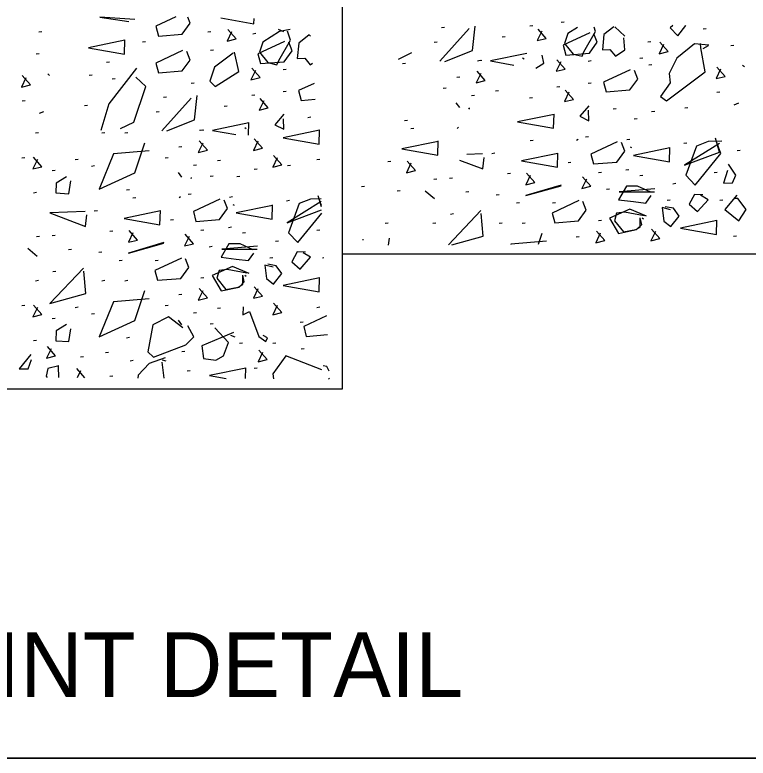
# Model space of a CAD drawing. Extents: x 1007 to 1035.5, y 1000.5 to 1021.5.
# Drawn here: x 1010.047 to 1012.761, y 1000.5 to 1003.251 of the extents above; entities that cross this region are included whole.
import ezdxf

# ---------------------------------------------------------------- set-up
doc = ezdxf.new("R2010")
doc.units = 0
for name, color, linetype in [('Level 1', 7, 'Continuous'), ('Level 10', 7, 'Continuous'), ('Level 11', 7, 'Continuous')]:
    doc.layers.add(name, color=color, linetype=linetype)

msp = doc.modelspace()

# ---------------------------------------------------------------- linework, layer by layer
at = {"layer": 'Level 1'}
for p, q in [((1011.2598, 1001.8668), (1011.2598, 1003.9918)), ((1011.2598, 1002.3668), (1013.7958, 1002.3668)), ((1007.8208, 1001.8668), (1011.2598, 1001.8668))]:
    msp.add_line(p, q, dxfattribs=at)
for points in [[(1010.6429, 1003.2434), (1010.5689, 1003.2091)], [(1010.4913, 1003.2341), (1010.3609, 1003.2424), (1010.4691, 1003.2272)], [(1010.666, 1003.18), (1010.6952, 1003.2202)], [(1010.6952, 1003.2202), (1010.6864, 1003.2426)], [(1010.8091, 1003.2403), (1010.9319, 1003.2186)], [(1010.9319, 1003.2186), (1010.9325, 1003.238)], [(1012.0796, 1003.2248), (1012.0685, 1003.2234)], [(1010.1463, 1003.1886), (1010.1353, 1003.1872)], [(1010.5689, 1003.2091), (1010.5787, 1003.173)], [(1010.7716, 1003.1886), (1010.7605, 1003.1872)], [(1010.849, 1003.1885), (1010.8323, 1003.1538), (1010.8657, 1003.1621), (1010.8352, 1003.1968)], [(1011.0655, 1003.1966), (1011.0267, 1003.1897), (1010.9643, 1003.1508), (1010.9518, 1003.1134), (1010.9837, 1003.0746), (1011.0169, 1003.0663), (1011.0238, 1003.0829), (1011.0668, 1003.1578), (1011.0558, 1003.1911)], [(1011.0211, 1003.198), (1011.0405, 1003.1897)], [(1011.7283, 1003.2003), (1011.6203, 1003.0798)], [(1011.6372, 1003.2043), (1011.626, 1003.203)], [(1011.7408, 1003.1198), (1011.7504, 1003.2099)], [(1011.9638, 1003.2112), (1011.9528, 1003.2098)], [(1011.997, 1003.1907), (1011.9804, 1003.156), (1012.0137, 1003.1643), (1011.9832, 1003.1989)], [(1012.1291, 1003.2043), (1012.0938, 1003.1823)], [(1012.1534, 1003.1144), (1012.1964, 1003.1893)], [(1012.1964, 1003.1893), (1012.1911, 1003.2055)], [(1012.2638, 1003.207), (1012.2269, 1003.1782)], [(1012.3046, 1003.1727), (1012.2675, 1003.2071)], [(1012.4818, 1003.2115), (1012.4724, 1003.2032)], [(1012.4724, 1003.2032), (1012.5002, 1003.174)], [(1012.5002, 1003.174), (1012.5307, 1003.2115)], [(1012.5307, 1003.2115), (1012.5299, 1003.2125)], [(1012.6057, 1003.1997), (1012.5945, 1003.1983)], [(1010.5787, 1003.173), (1010.666, 1003.18)], [(1010.9383, 1003.1818), (1010.9273, 1003.1803)], [(1011.1362, 1003.1772), (1011.0973, 1003.1467)], [(1011.1416, 1003.1721), (1011.1362, 1003.1772)], [(1011.8618, 1003.1703), (1011.8507, 1003.1689)], [(1012.1748, 1003.1843), (1012.0763, 1003.1385), (1012.086, 1003.1024), (1012.1733, 1003.1094), (1012.2025, 1003.1496), (1012.19, 1003.1815)], [(1012.0938, 1003.1823), (1012.0813, 1003.1449)], [(1012.2269, 1003.1782), (1012.2214, 1003.1213)], [(1012.3046, 1003.1213), (1012.3005, 1003.1657)], [(1010.4535, 1003.1576), (1010.3189, 1003.1298), (1010.4521, 1003.1063), (1010.4535, 1003.1589)], [(1010.5299, 1003.1512), (1010.5188, 1003.1498)], [(1011.0452, 1003.1528), (1010.9467, 1003.107), (1010.9564, 1003.0709), (1011.0438, 1003.0779), (1011.0729, 1003.1181), (1011.0604, 1003.15)], [(1011.0973, 1003.1467), (1011.0918, 1003.0898)], [(1011.6099, 1003.1499), (1011.5988, 1003.1485)], [(1012.0813, 1003.1449), (1012.1133, 1003.1061)], [(1012.4014, 1003.152), (1012.3903, 1003.1506)], [(1012.4483, 1003.1417), (1012.4316, 1003.107), (1012.4649, 1003.1153), (1012.4343, 1003.15)], [(1012.6153, 1003.1393), (1012.5626, 1003.1435), (1012.4974, 1003.0908), (1012.4683, 1003.0339), (1012.4724, 1002.9993), (1012.4363, 1002.9493), (1012.4586, 1002.9327), (1012.6014, 1003.0409), (1012.5862, 1003.1297), (1012.5848, 1003.1449)], [(1012.5945, 1003.1268), (1012.6139, 1003.138)], [(1012.7078, 1003.1384), (1012.6967, 1003.137)], [(1010.1362, 1003.1069), (1010.1251, 1003.1055)], [(1010.6674, 1003.1188), (1010.5689, 1003.073), (1010.5787, 1003.0369), (1010.666, 1003.0438), (1010.6952, 1003.0841), (1010.6827, 1003.116)], [(1010.8547, 1003.1093), (1010.7853, 1003.0579), (1010.7687, 1003.0053), (1010.7881, 1002.9858), (1010.8754, 1003.0413), (1010.8602, 1003.1134)], [(1010.7818, 1003.1205), (1010.7707, 1003.1191)], [(1011.4669, 1003.0877), (1011.516, 1003.1114)], [(1011.6383, 1003.0788), (1011.7408, 1003.1198)], [(1011.9418, 1003.1087), (1011.8073, 1003.0809)], [(1012.1133, 1003.1061), (1012.1465, 1003.0978)], [(1012.1465, 1003.0978), (1012.1534, 1003.1144)], [(1012.2214, 1003.1213), (1012.2492, 1003.1228)], [(1012.2492, 1003.1228), (1012.2699, 1003.0978)], [(1012.2699, 1003.0978), (1012.3046, 1003.1213)], [(1011.0918, 1003.0898), (1011.1196, 1003.0913)], [(1011.1196, 1003.0913), (1011.1403, 1003.0663)], [(1011.7698, 1003.0818), (1011.7588, 1003.0804)], [(1011.7757, 1003.0821), (1011.7646, 1003.0807)], [(1011.8073, 1003.0809), (1011.8941, 1003.0656)], [(1011.9264, 1003.0922), (1011.932, 1003.088)], [(1012.005, 1003.0728), (1011.9988, 1003.1022)], [(1012.0671, 1003.077), (1012.0504, 1003.0423), (1012.0838, 1003.0507), (1012.0532, 1003.0853)], [(1012.1803, 1003.0805), (1012.1692, 1003.0792)], [(1012.3708, 1003.0908), (1012.3597, 1003.0893)], [(1010.3972, 1003.0763), (1010.3861, 1003.0748)], [(1010.4968, 1003.0538), (1010.3942, 1002.922)], [(1010.9375, 1003.0455), (1010.9208, 1003.0108), (1010.9542, 1003.0192), (1010.9236, 1003.0538)], [(1011.1403, 1003.0663), (1011.1489, 1003.0721)], [(1011.4932, 1003.0718), (1011.4821, 1003.0704)], [(1011.975, 1003.0537), (1012.005, 1003.0728)], [(1012.4048, 1003.0669), (1012.3938, 1003.0655)], [(1012.6593, 1003.0498), (1012.6426, 1003.0152), (1012.6759, 1003.0234), (1012.6454, 1003.0581)], [(1012.7471, 1003.0589), (1012.7401, 1003.0644)], [(1010.0877, 1003.0183), (1010.071, 1002.9837), (1010.1043, 1002.9919), (1010.0738, 1003.0266)], [(1010.1755, 1003.0274), (1010.1685, 1003.0329)], [(1010.3326, 1003.0286), (1010.3214, 1003.0273)], [(1011.0507, 1003.049), (1011.0396, 1003.0477)], [(1011.7714, 1003.0343), (1011.7548, 1002.9997), (1011.7881, 1003.0079), (1011.7576, 1003.0426)], [(1012.3245, 1003.0482), (1012.226, 1003.0024), (1012.2358, 1002.9663), (1012.3231, 1002.9733), (1012.3523, 1003.0135), (1012.3398, 1003.0453)], [(1010.4176, 1003.015), (1010.4065, 1003.0136)], [(1010.5315, 1002.9858), (1010.4941, 1003.0205)], [(1010.7103, 1002.998), (1010.6993, 1002.9966)], [(1011.1544, 1002.9978), (1011.0964, 1002.9709)], [(1011.694, 1003.0208), (1011.6829, 1003.0194)], [(1012.1803, 1002.9988), (1012.1692, 1002.9975)], [(1010.4871, 1002.854), (1010.5315, 1002.9858)], [(1011.0964, 1002.9709), (1011.1062, 1002.9348)], [(1011.6429, 1002.9799), (1011.6318, 1002.9786)], [(1011.8369, 1002.9698), (1011.8258, 1002.9683)], [(1012.0645, 1002.9853), (1012.0534, 1002.9838)], [(1012.0977, 1002.9648), (1012.0811, 1002.9301), (1012.1143, 1002.9383), (1012.0838, 1002.973)], [(1010.6993, 1002.9428), (1010.5913, 1002.8223)], [(1010.6083, 1002.9469), (1010.5971, 1002.9456)], [(1010.7118, 1002.8623), (1010.7215, 1002.9525)], [(1010.9349, 1002.9538), (1010.9238, 1002.9523)], [(1010.9681, 1002.9333), (1010.9515, 1002.8986), (1010.9848, 1002.9068), (1010.9543, 1002.9415)], [(1011.0507, 1002.9673), (1011.0396, 1002.966)], [(1011.7484, 1002.9528), (1011.7373, 1002.9513)], [(1011.9624, 1002.9444), (1011.9513, 1002.943)], [(1012.6567, 1002.9648), (1012.6456, 1002.9634)], [(1010.0851, 1002.9333), (1010.074, 1002.9319)], [(1010.3155, 1002.9163), (1010.3044, 1002.9149)], [(1010.3942, 1002.922), (1010.3649, 1002.8227)], [(1011.1062, 1002.9348), (1011.1588, 1002.939)], [(1011.6795, 1002.9258), (1011.692, 1002.9078)], [(1012.1715, 1002.9147), (1012.1382, 1002.8758), (1012.1715, 1002.8592), (1012.1701, 1002.898)], [(1012.7248, 1002.9244), (1012.7083, 1002.9174)], [(1010.1533, 1002.8929), (1010.1367, 1002.8859)], [(1010.581, 1002.8925), (1010.5699, 1002.8911)], [(1010.8328, 1002.9129), (1010.8218, 1002.9115)], [(1011.7257, 1002.9057), (1011.7295, 1002.9038)], [(1011.7295, 1002.9038), (1011.7293, 1002.9066)], [(1012.2721, 1002.9036), (1012.261, 1002.9022)], [(1012.4151, 1002.8933), (1012.4039, 1002.892)], [(1012.5376, 1002.9069), (1012.5265, 1002.9056)], [(1010.6093, 1002.8214), (1010.7118, 1002.8623)], [(1011.0419, 1002.8832), (1011.0086, 1002.8443), (1011.0419, 1002.8277), (1011.0405, 1002.8665)], [(1011.1425, 1002.8721), (1011.1314, 1002.8707)], [(1011.5, 1002.8608), (1011.4889, 1002.8594)], [(1012.0425, 1002.8828), (1011.9079, 1002.855), (1012.0411, 1002.8314), (1012.0425, 1002.8842)], [(1012.3504, 1002.8662), (1012.3393, 1002.8648)], [(1010.438, 1002.8303), (1010.4871, 1002.854)], [(1010.9129, 1002.8513), (1010.7783, 1002.8235)], [(1010.8975, 1002.8348), (1010.9031, 1002.8306)], [(1010.9117, 1002.8058), (1010.9129, 1002.8527)], [(1011.5238, 1002.8312), (1011.5128, 1002.8298)], [(1011.6893, 1002.8351), (1011.6837, 1002.8309)], [(1010.1342, 1002.8144), (1010.1231, 1002.813)], [(1010.3792, 1002.8144), (1010.3681, 1002.813)], [(1010.4643, 1002.8144), (1010.4532, 1002.813)], [(1010.7409, 1002.8244), (1010.7298, 1002.823)], [(1010.7468, 1002.8247), (1010.7357, 1002.8233)], [(1010.7783, 1002.8235), (1010.8652, 1002.8082)], [(1011.1739, 1002.8243), (1011.0394, 1002.7965), (1011.1726, 1002.7729), (1011.1739, 1002.8257)], [(1010.5438, 1002.7474), (1010.4121, 1002.7363), (1010.3593, 1002.6059), (1010.4911, 1002.6669), (1010.5272, 1002.7779)], [(1010.7425, 1002.7769), (1010.7258, 1002.7423), (1010.7592, 1002.7505), (1010.7287, 1002.7852)], [(1010.9467, 1002.7837), (1010.9301, 1002.749), (1010.9633, 1002.7573), (1010.9328, 1002.792)], [(1011.6141, 1002.7831), (1011.4796, 1002.7553), (1011.6128, 1002.7318), (1011.6141, 1002.7845)], [(1011.9658, 1002.7865), (1011.9548, 1002.7851)], [(1012.1313, 1002.7904), (1012.1257, 1002.7863)], [(1012.17, 1002.8001), (1012.1589, 1002.7987)], [(1012.2768, 1002.7813), (1012.1784, 1002.7355), (1012.1881, 1002.6995), (1012.2755, 1002.7064), (1012.3046, 1002.7467), (1012.2921, 1002.7785)], [(1012.3232, 1002.7899), (1012.3121, 1002.7885)], [(1012.5342, 1002.7763), (1012.5231, 1002.7748)], [(1012.6555, 1002.7752), (1012.5252, 1002.6947), (1012.6555, 1002.7433), (1012.6403, 1002.7946)], [(1012.6638, 1002.7835), (1012.6125, 1002.7821), (1012.5695, 1002.7654), (1012.5307, 1002.6573), (1012.5653, 1002.6212), (1012.6597, 1002.7377), (1012.643, 1002.7848)], [(1010.6651, 1002.7633), (1010.654, 1002.762)], [(1012.331, 1002.7585), (1012.3254, 1002.7613)], [(1012.4713, 1002.7588), (1012.3368, 1002.7312), (1012.4699, 1002.7076), (1012.4713, 1002.7603)], [(1012.7316, 1002.749), (1012.7204, 1002.7477)], [(1010.0831, 1002.7225), (1010.072, 1002.7212)], [(1010.1299, 1002.7156), (1010.1133, 1002.6809), (1010.1466, 1002.6893), (1010.116, 1002.7239)], [(1010.614, 1002.7225), (1010.6029, 1002.7212)], [(1011.0182, 1002.7224), (1011.0015, 1002.6878), (1011.0348, 1002.6961), (1011.0043, 1002.7308)], [(1011.7776, 1002.7363), (1011.7196, 1002.7339)], [(1011.779, 1002.6808), (1011.7845, 1002.7238)], [(1011.8229, 1002.7388), (1011.8118, 1002.7374)], [(1012.0561, 1002.7384), (1011.9216, 1002.7107), (1012.0548, 1002.6872), (1012.0561, 1002.7398)], [(1010.2805, 1002.7158), (1010.2694, 1002.7143)], [(1010.7195, 1002.6953), (1010.7084, 1002.6939)], [(1010.808, 1002.7123), (1010.7969, 1002.7109)], [(1011.0667, 1002.6942), (1011.0556, 1002.6928)], [(1011.1756, 1002.7158), (1011.1645, 1002.7143)], [(1011.4388, 1002.7086), (1011.4277, 1002.7073)], [(1011.5128, 1002.7017), (1011.4961, 1002.667), (1011.5294, 1002.6753), (1011.4989, 1002.71)], [(1011.6927, 1002.7136), (1011.779, 1002.6808)], [(1012.1053, 1002.7048), (1012.0943, 1002.7034)], [(1012.6847, 1002.6753), (1012.6694, 1002.6281), (1012.7027, 1002.6295), (1012.7152, 1002.6573), (1012.6888, 1002.6988)], [(1010.1954, 1002.6749), (1010.1843, 1002.6735)], [(1010.3418, 1002.6919), (1010.3307, 1002.6905)], [(1010.6506, 1002.6683), (1010.6631, 1002.6503)], [(1010.9442, 1002.6806), (1010.933, 1002.6793)], [(1012.2177, 1002.6673), (1012.2066, 1002.666)], [(1012.3198, 1002.6776), (1012.3087, 1002.6762)], [(1012.6465, 1002.6673), (1012.6354, 1002.666)], [(1010.2373, 1002.6517), (1010.1998, 1002.6281), (1010.1985, 1002.5921), (1010.247, 1002.5893), (1010.2539, 1002.6364)], [(1010.6968, 1002.6483), (1010.7006, 1002.6464)], [(1010.7006, 1002.6464), (1010.7004, 1002.6492)], [(1010.7808, 1002.6545), (1010.7697, 1002.6531)], [(1010.8795, 1002.6534), (1010.8683, 1002.652)], [(1011.6085, 1002.6435), (1011.5973, 1002.6422)], [(1011.6663, 1002.6469), (1011.6553, 1002.6456)], [(1011.8808, 1002.6639), (1011.8697, 1002.6626)], [(1011.9548, 1002.657), (1011.9381, 1002.6223), (1011.9714, 1002.6307), (1011.9409, 1002.6653)], [(1012.1623, 1002.6434), (1012.1458, 1002.6088), (1012.179, 1002.6171), (1012.1485, 1002.6518)], [(1012.3708, 1002.6572), (1012.3597, 1002.6558)], [(1011.3406, 1002.6163), (1011.3295, 1002.6149)], [(1012.0688, 1002.6212), (1011.9385, 1002.5823), (1012.0688, 1002.6184)], [(1012.4003, 1002.5948), (1012.3518, 1002.617), (1012.3102, 1002.617), (1012.281, 1002.5671), (1012.3365, 1002.5602), (1012.3823, 1002.5546), (1012.4017, 1002.5823)], [(1012.4933, 1002.6265), (1012.4823, 1002.6251)], [(1010.1273, 1002.5932), (1010.1163, 1002.5918)], [(1010.4711, 1002.6034), (1010.46, 1002.602)], [(1010.6991, 1002.5873), (1010.688, 1002.5859)], [(1011.4728, 1002.5998), (1011.4617, 1002.5983)], [(1011.6, 1002.5698), (1011.5653, 1002.599)], [(1011.7276, 1002.5959), (1011.7165, 1002.5945)], [(1011.8399, 1002.5857), (1011.8288, 1002.5843)], [(1012.2483, 1002.6061), (1012.2372, 1002.6047)], [(1012.4156, 1002.6073), (1012.2838, 1002.5963), (1012.4142, 1002.5963)], [(1012.5931, 1002.5852), (1012.5626, 1002.5865), (1012.5432, 1002.5504), (1012.5737, 1002.5228), (1012.6125, 1002.5671), (1012.5848, 1002.5838)], [(1012.7193, 1002.5838), (1012.6749, 1002.531), (1012.7263, 1002.4894), (1012.754, 1002.531), (1012.7235, 1002.5713), (1012.7083, 1002.5713)], [(1010.4949, 1002.5738), (1010.4838, 1002.5723)], [(1010.6603, 1002.5777), (1010.6548, 1002.5735)], [(1010.8059, 1002.5686), (1010.7075, 1002.5228), (1010.7172, 1002.4868), (1010.8046, 1002.4937), (1010.8337, 1002.5339), (1010.8212, 1002.5658)], [(1010.8523, 1002.5772), (1010.8412, 1002.5758)], [(1011.0633, 1002.5635), (1011.0522, 1002.5621)], [(1011.1808, 1002.5601), (1011.0543, 1002.4819)], [(1011.1416, 1002.5693), (1011.0986, 1002.5527)], [(1011.1803, 1002.5704), (1011.1416, 1002.5693)], [(1011.1817, 1002.5401), (1011.1693, 1002.5818)], [(1011.1814, 1002.5455), (1011.1721, 1002.5721)], [(1012.1339, 1002.5635), (1012.0354, 1002.5178), (1012.0452, 1002.4817), (1012.1325, 1002.4886), (1012.1617, 1002.5288), (1012.1492, 1002.5608)], [(1012.4729, 1002.5653), (1012.4618, 1002.5638)], [(1012.6669, 1002.5653), (1012.6558, 1002.5638)], [(1010.8601, 1002.5458), (1010.8545, 1002.5485)], [(1011.0004, 1002.5461), (1010.8658, 1002.5184), (1010.999, 1002.4948), (1011.0004, 1002.5475)], [(1011.0543, 1002.4819), (1011.1822, 1002.5297)], [(1011.0986, 1002.5527), (1011.0598, 1002.4445)], [(1011.9148, 1002.5551), (1011.9037, 1002.5537)], [(1012.0475, 1002.5551), (1012.0364, 1002.5537)], [(1012.3851, 1002.5061), (1012.3227, 1002.5324), (1012.2478, 1002.4992), (1012.281, 1002.4423), (1012.3476, 1002.4562), (1012.367, 1002.4756), (1012.3615, 1002.5005)], [(1012.4738, 1002.5297), (1012.4433, 1002.538), (1012.4488, 1002.488), (1012.4753, 1002.4673), (1012.5058, 1002.5061), (1012.4849, 1002.5352), (1012.4544, 1002.5408)], [(1010.3067, 1002.5236), (1010.1763, 1002.518)], [(1010.1763, 1002.518), (1010.3081, 1002.4681)], [(1010.3081, 1002.4681), (1010.3136, 1002.5111)], [(1010.352, 1002.5261), (1010.3408, 1002.5247)], [(1010.5852, 1002.5257), (1010.4507, 1002.4979), (1010.5838, 1002.4744), (1010.5852, 1002.5271)], [(1011.0944, 1002.4084), (1011.1828, 1002.5176)], [(1011.772, 1002.5269), (1011.6518, 1002.4)], [(1011.6698, 1002.5142), (1011.6587, 1002.5128)], [(1011.7803, 1002.4326), (1011.7734, 1002.5158)], [(1012.3768, 1002.5074), (1012.3033, 1002.5213), (1012.2741, 1002.5172), (1012.2658, 1002.4894), (1012.2991, 1002.4478), (1012.3448, 1002.4562), (1012.3615, 1002.4658), (1012.3615, 1002.5005)], [(1012.3684, 1002.5005), (1012.374, 1002.4963)], [(1010.6344, 1002.492), (1010.6233, 1002.4907)], [(1011.4291, 1002.4802), (1011.418, 1002.4788)], [(1011.6051, 1002.4802), (1011.594, 1002.4788)], [(1011.8501, 1002.4802), (1011.839, 1002.4788)], [(1011.9352, 1002.4802), (1011.9241, 1002.4788)], [(1012.2177, 1002.4904), (1012.2066, 1002.489)], [(1012.6448, 1002.49), (1012.5103, 1002.4623), (1012.6435, 1002.4387), (1012.6448, 1002.4914)], [(1010.4098, 1002.4512), (1010.3988, 1002.4498)], [(1010.4838, 1002.4443), (1010.4672, 1002.4096), (1010.5005, 1002.4179), (1010.47, 1002.4526)], [(1010.7468, 1002.4546), (1010.7357, 1002.4533)], [(1010.8488, 1002.4648), (1010.8378, 1002.4634)], [(1011.1756, 1002.4546), (1011.1645, 1002.4533)], [(1012.2134, 1002.4427), (1012.1968, 1002.408), (1012.2301, 1002.4163), (1012.1996, 1002.4509)], [(1012.4176, 1002.4494), (1012.401, 1002.4148), (1012.4343, 1002.4231), (1012.4038, 1002.4578)], [(1010.1376, 1002.4308), (1010.1264, 1002.4294)], [(1010.1954, 1002.4342), (1010.1843, 1002.4328)], [(1010.6914, 1002.4307), (1010.6748, 1002.396), (1010.7081, 1002.4043), (1010.6776, 1002.439)], [(1010.8999, 1002.4444), (1010.8888, 1002.443)], [(1011.0598, 1002.4445), (1011.0944, 1002.4084)], [(1011.3373, 1002.4189), (1011.3338, 1002.4185)], [(1011.4296, 1002.3984), (1011.4341, 1002.4243)], [(1011.6648, 1002.4001), (1011.7803, 1002.4326)], [(1011.9847, 1002.4023), (1011.9981, 1002.4437)], [(1012.136, 1002.4291), (1012.1249, 1002.4278)], [(1012.7179, 1002.4325), (1012.7068, 1002.4312)], [(1010.5979, 1002.4084), (1010.4676, 1002.3696), (1010.5979, 1002.4057)], [(1010.7774, 1002.3933), (1010.7663, 1002.3919)], [(1010.9294, 1002.3821), (1010.8808, 1002.4043), (1010.8393, 1002.4043), (1010.8101, 1002.3543), (1010.8656, 1002.3474), (1010.9113, 1002.3418), (1010.9308, 1002.3696)], [(1010.9447, 1002.3946), (1010.8129, 1002.3835), (1010.9433, 1002.3835)], [(1011.0224, 1002.4138), (1011.0113, 1002.4123)], [(1011.883, 1002.4021), (1011.8828, 1002.4016)], [(1012.0148, 1002.4132), (1011.883, 1002.4021)], [(1010.1291, 1002.3571), (1010.0944, 1002.3863)], [(1010.2567, 1002.3832), (1010.2456, 1002.3818)], [(1010.369, 1002.3729), (1010.3579, 1002.3715)], [(1011.1222, 1002.3724), (1011.0917, 1002.3738), (1011.0723, 1002.3377), (1011.1028, 1002.31), (1011.1416, 1002.3543), (1011.1138, 1002.371)], [(1010.4438, 1002.3423), (1010.4328, 1002.3409)], [(1010.663, 1002.3508), (1010.5645, 1002.305), (1010.5743, 1002.2689), (1010.6616, 1002.2758), (1010.6908, 1002.3161), (1010.6783, 1002.348)], [(1010.5766, 1002.3423), (1010.5655, 1002.3409)], [(1011.002, 1002.3525), (1010.9909, 1002.3511)], [(1011.1906, 1002.3518), (1011.1849, 1002.3511)], [(1010.3011, 1002.3142), (1010.1763, 1002.1823), (1010.3094, 1002.2198), (1010.3025, 1002.303)], [(1010.9142, 1002.2933), (1010.8518, 1002.3197), (1010.7768, 1002.2864), (1010.8101, 1002.2295), (1010.8767, 1002.2434), (1010.8961, 1002.2628), (1010.8906, 1002.2878)], [(1010.9058, 1002.2947), (1010.8323, 1002.3086), (1010.8032, 1002.3044), (1010.7948, 1002.2767), (1010.8282, 1002.2351), (1010.8739, 1002.2434), (1010.8906, 1002.2531), (1010.8906, 1002.2878)], [(1011.0029, 1002.3169), (1010.9724, 1002.3253), (1010.9779, 1002.2753), (1011.0043, 1002.2545), (1011.0348, 1002.2933), (1011.014, 1002.3224), (1010.9835, 1002.328)], [(1010.1988, 1002.3014), (1010.1878, 1002.3001)], [(1010.8975, 1002.2878), (1010.9031, 1002.2836)], [(1010.1342, 1002.2674), (1010.1231, 1002.266)], [(1010.3792, 1002.2674), (1010.3681, 1002.266)], [(1010.4643, 1002.2674), (1010.4532, 1002.266)], [(1010.7468, 1002.2777), (1010.7357, 1002.2763)], [(1011.1739, 1002.2773), (1011.0394, 1002.2495), (1011.1726, 1002.2259), (1011.1739, 1002.2787)], [(1010.5438, 1002.2004), (1010.4121, 1002.1893), (1010.3593, 1002.0589), (1010.4911, 1002.1199), (1010.5272, 1002.2309)], [(1010.7425, 1002.2299), (1010.7258, 1002.1953), (1010.7592, 1002.2035), (1010.7287, 1002.2382)], [(1010.9467, 1002.2367), (1010.9301, 1002.202), (1010.9633, 1002.2103), (1010.9328, 1002.245)], [(1010.6651, 1002.2163), (1010.654, 1002.215)], [(1010.0831, 1002.1755), (1010.072, 1002.1742)], [(1010.1299, 1002.1686), (1010.1133, 1002.1339), (1010.1466, 1002.1423), (1010.116, 1002.1769)], [(1010.614, 1002.1755), (1010.6029, 1002.1742)], [(1011.0182, 1002.1754), (1011.0015, 1002.1408), (1011.0348, 1002.1491), (1011.0043, 1002.1838)], [(1010.2805, 1002.1688), (1010.2694, 1002.1673)], [(1010.3418, 1002.1449), (1010.3307, 1002.1435)], [(1010.7195, 1002.1483), (1010.7084, 1002.1469)], [(1010.808, 1002.1653), (1010.7969, 1002.1639)], [(1010.8919, 1002.1699), (1010.8906, 1002.1408), (1010.9155, 1002.1533), (1010.9502, 1002.0603), (1010.9752, 1002.0423), (1010.9821, 1002.0562), (1010.9654, 1002.0645)], [(1011.1756, 1002.1688), (1011.1645, 1002.1673)], [(1010.1954, 1002.1279), (1010.1843, 1002.1265)], [(1010.6687, 1002.0923), (1010.6159, 1002.1338), (1010.5577, 1002.1033), (1010.5383, 1002.0034), (1010.5605, 1001.984), (1010.6798, 1002.0298), (1010.7088, 1002.0589), (1010.6867, 1002.1005)], [(1010.6506, 1002.1213), (1010.6631, 1002.1033)], [(1011.2007, 1002.1368), (1011.1158, 1002.0973)], [(1010.2373, 1002.1047), (1010.1998, 1002.0811), (1010.1985, 1002.0451), (1010.247, 1002.0423), (1010.2539, 1002.0894)], [(1010.8559, 1002.0756), (1010.7394, 1002.0257), (1010.7449, 1001.9798), (1010.7907, 1001.9729), (1010.8184, 1001.9896), (1010.8378, 1002.0381), (1010.7866, 1002.0923)], [(1010.7808, 1002.1075), (1010.7697, 1002.1061)], [(1011.1143, 1002.1143), (1011.1032, 1002.1129)], [(1011.1158, 1002.0973), (1011.1256, 1002.0613)], [(1010.8448, 1002.0658), (1010.8614, 1002.0589)], [(1011.1256, 1002.0613), (1011.2039, 1002.0676)], [(1010.1273, 1002.0462), (1010.1163, 1002.0448)], [(1010.4711, 1002.0564), (1010.46, 1002.055)], [(1010.8897, 1002.036), (1010.8786, 1002.0346)], [(1011.0122, 1002.036), (1011.0011, 1002.0346)], [(1010.1809, 1002.0155), (1010.1643, 1001.9808), (1010.1976, 1001.9892), (1010.1671, 1002.0238)], [(1010.6753, 1002.0053), (1010.6642, 1002.004)], [(1010.9637, 1002.0018), (1010.9471, 1001.9672), (1010.9803, 1001.9755), (1010.9498, 1002.0102)], [(1011.1178, 1002.0156), (1011.1066, 1002.0142)], [(1010.1056, 1001.9938), (1010.0626, 1001.941), (1010.0958, 1001.941), (1010.1083, 1001.9757)], [(1010.3009, 1001.9849), (1010.2898, 1001.9836)], [(1010.3928, 1002.002), (1010.3817, 1002.0006)], [(1010.6035, 1001.9813), (1010.5438, 1001.9604)], [(1011.0501, 1001.9896), (1011.0015, 1001.923)], [(1011.1832, 1001.9369), (1011.0501, 1001.9896)], [(1010.2096, 1001.9522), (1010.1693, 1001.9424)], [(1010.4847, 1001.9713), (1010.4736, 1001.9699)], [(1010.5438, 1001.9604), (1010.5036, 1001.9174)], [(1010.5992, 1001.9064), (1010.5923, 1001.966)], [(1010.6063, 1001.9688), (1010.5938, 1001.9729)], [(1011.2013, 1001.9493), (1011.1874, 1001.9522)], [(1010.1693, 1001.9424), (1010.1624, 1001.9133)], [(1010.2095, 1001.9084), (1010.2082, 1001.9493)], [(1010.3061, 1001.9079), (1010.276, 1001.9421)], [(1010.2898, 1001.9338), (1010.2774, 1001.9081)], [(1010.6957, 1001.9339), (1010.6846, 1001.9325)], [(1010.9017, 1001.9438), (1010.7672, 1001.916)], [(1010.9006, 1001.9048), (1010.9017, 1001.9451)], [(1010.9442, 1001.9441), (1010.933, 1001.9428)], [(1011.0015, 1001.923), (1011.0035, 1001.9043)], [(1011.2103, 1001.9319), (1011.2013, 1001.9493)], [(1010.1624, 1001.9133), (1010.1658, 1001.9087)], [(1010.4098, 1001.9135), (1010.3988, 1001.9121)], [(1010.5036, 1001.9174), (1010.5014, 1001.9069)], [(1010.7672, 1001.916), (1010.8283, 1001.9052)], [(1011.208, 1001.9033), (1011.2114, 1001.9068)]]:
    msp.add_lwpolyline(points, dxfattribs=at)
at = {"layer": 'Level 10'}
msp.add_line((1035.5, 1000.5), (1007, 1000.5), dxfattribs=at)
at = {"layer": 'Level 11'}
msp.add_lwpolyline([(1007, 1000.5), (1035.5, 1000.5), (1035.5, 1021.5), (1007, 1021.5)], close=True, dxfattribs=at)

# ---------------------------------------------------------------- texts
at = {"layer": 'Level 1'}
msp.add_text('JOINT DETAIL', height=0.24, dxfattribs=at).set_placement((1009.5668, 1000.7257))

doc.saveas('drawing.dxf')
